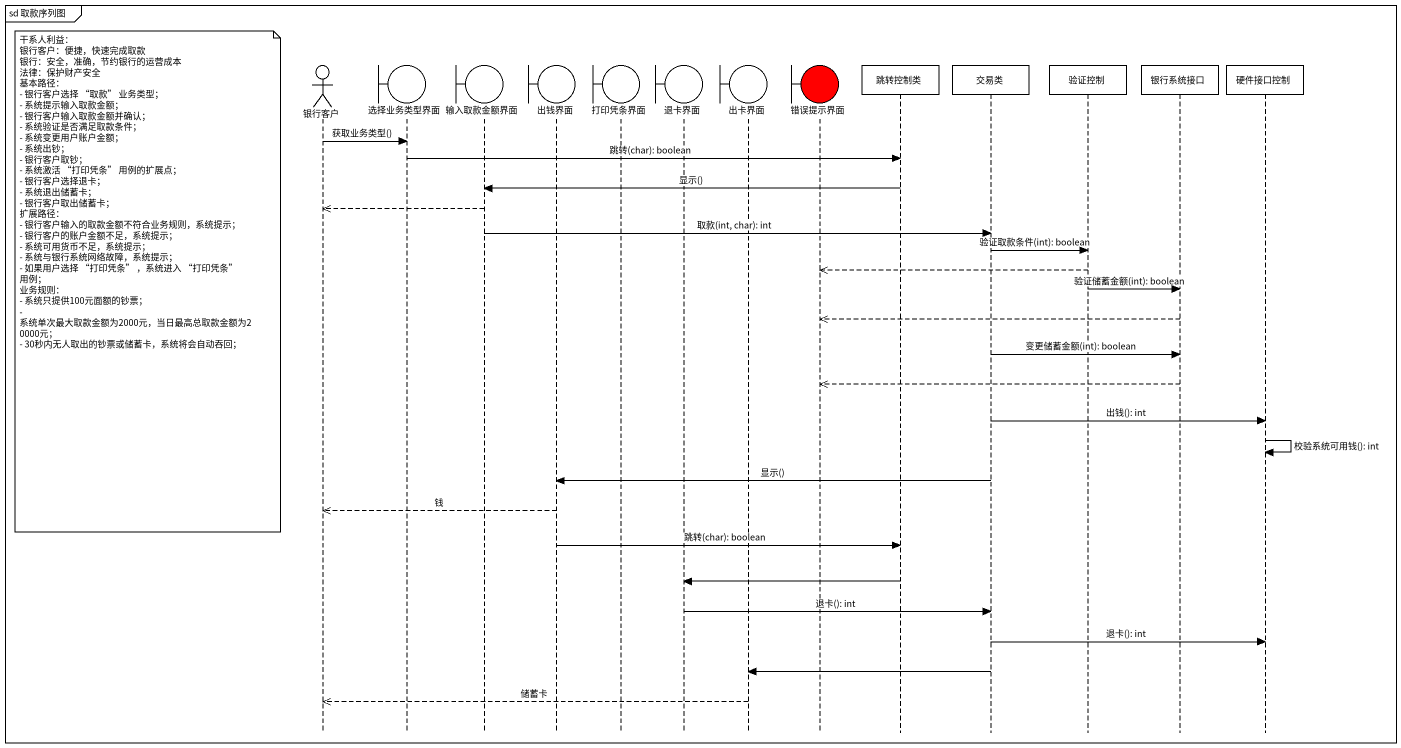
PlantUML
@startuml
mainframe sd 取款序列图
hide footbox
actor 银行客户
boundary 选择业务类型界面
boundary 输入取款金额界面
boundary 出钱界面
boundary 打印凭条界面
boundary 退卡界面
boundary 出卡界面
boundary 错误提示界面 #FF0000
participant 跳转控制类
participant 交易类
participant 验证控制
participant 银行系统接口
participant 硬件接口控制

银行客户 -> 选择业务类型界面 : 获取业务类型()
选择业务类型界面 -> 跳转控制类 : 跳转(char): boolean
跳转控制类 -> 输入取款金额界面 : 显示()
输入取款金额界面 -->> 银行客户
输入取款金额界面 -> 交易类 : 取款(int, char): int
交易类 -> 验证控制 : 验证取款条件(int): boolean
验证控制 -->> 错误提示界面
note left of 银行客户
  干系人利益：
  银行客户：便捷，快速完成取款
  银行：安全，准确，节约银行的运营成本
  法律：保护财产安全
  基本路径：
  - 银行客户选择 “取款” 业务类型；
  - 系统提示输入取款金额；
  - 银行客户输入取款金额并确认；
  - 系统验证是否满足取款条件；
  - 系统变更用户账户金额；
  - 系统出钞；
  - 银行客户取钞；
  - 系统激活 “打印凭条” 用例的扩展点；
  - 银行客户选择退卡；
  - 系统退出储蓄卡；
  - 银行客户取出储蓄卡；
  扩展路径：
  - 银行客户输入的取款金额不符合业务规则，系统提示；
  - 银行客户的账户金额不足，系统提示；
  - 系统可用货币不足，系统提示；
  - 系统与银行系统网络故障，系统提示；
  - 如果用户选择 “打印凭条” ，系统进入 “打印凭条” 用例；
  业务规则：
  - 系统只提供100元面额的钞票；
  - 系统单次最大取款金额为2000元，当日最高总取款金额为20000元；
  - 30秒内无人取出的钞票或储蓄卡，系统将会自动吞回；
end note
验证控制 -> 银行系统接口 : 验证储蓄金额(int): boolean
银行系统接口 -->> 错误提示界面
交易类 -> 银行系统接口 : 变更储蓄金额(int): boolean
银行系统接口 -->> 错误提示界面
交易类 -> 硬件接口控制 : 出钱(): int
硬件接口控制 -> 硬件接口控制 : 校验系统可用钱(): int
交易类 -> 出钱界面 : 显示()
出钱界面 -->> 银行客户 : 钱
出钱界面 -> 跳转控制类 : 跳转(char): boolean
跳转控制类 -> 退卡界面
退卡界面 -> 交易类 : 退卡(): int
交易类 -> 硬件接口控制 : 退卡(): int
交易类 -> 出卡界面
出卡界面 -->> 银行客户 : 储蓄卡
@enduml
